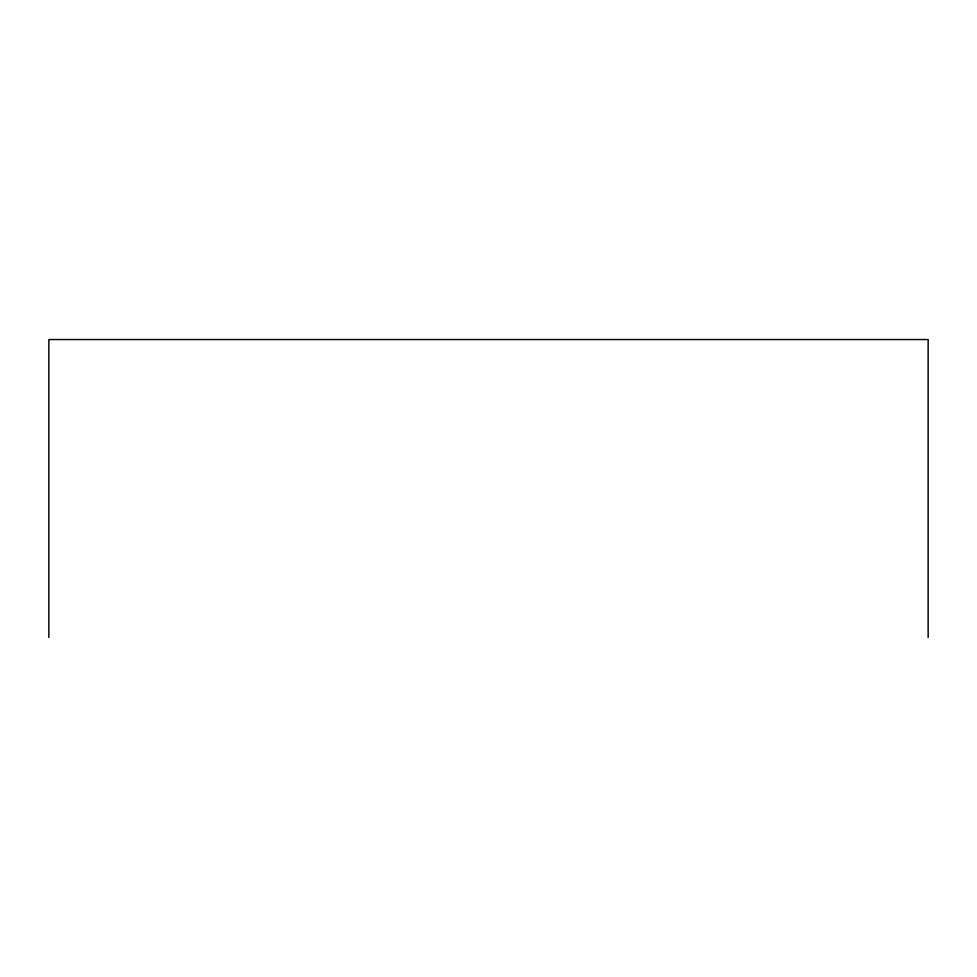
<?xml version="1.0" encoding="UTF-8"?>
<svg xmlns="http://www.w3.org/2000/svg" width="977" height="977" viewBox="0 0 977 977"><rect width="100%" height="100%" fill="white"/><g stroke="black" fill="none" stroke-linecap="round" stroke-linejoin="round"><path stroke-width="1.47" d="M928.15 637.456L928.15 339.544L48.85 339.544L48.85 637.456"/></g></svg>
